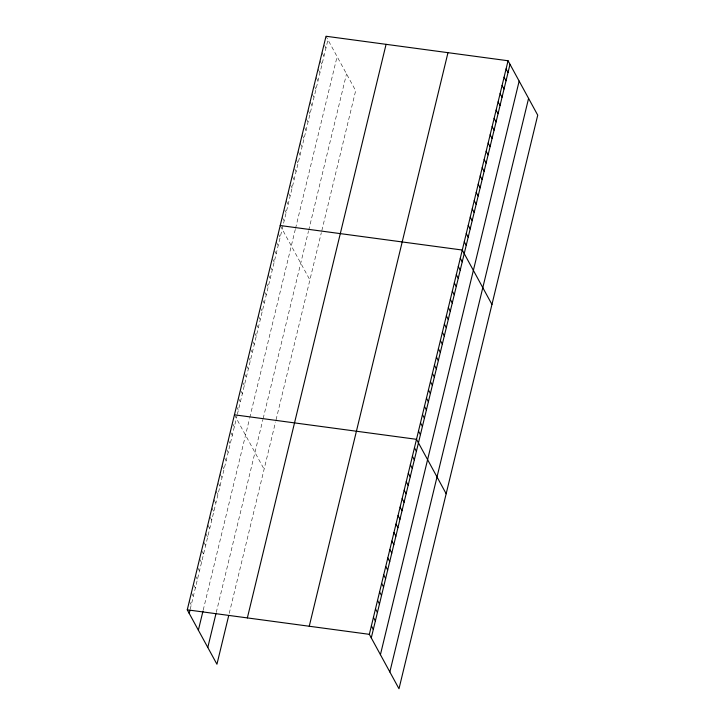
<?xml version="1.0" encoding="UTF-8"?>
<svg xmlns="http://www.w3.org/2000/svg" width="725" height="725" viewBox="0 0 725 725"><rect width="100%" height="100%" fill="white"/><g stroke="black" fill="none" stroke-linecap="round" stroke-linejoin="round"><path stroke-width="0.54" stroke-dasharray="3.62 2.72" d="M190.24 609.154L237.129 415.289M237.383 414.265L327.945 39.821M203.236 610.033L249.518 418.697M249.763 417.673L295.292 229.417M295.546 228.393L337.098 56.595M216.249 612.489L262.921 419.53M263.175 418.497L308.451 231.275M308.705 230.251L346.523 73.887M229.245 613.368L275.554 421.905M276.053 419.847L321.338 232.625M321.837 230.568L355.667 90.67L326.005 36.25M324.501 45.367L325.96 48.049M322.018 52.707L323.966 56.278M320.033 60.936L321.972 64.507M318.039 69.165L319.988 72.736M316.046 77.394L317.994 80.964M314.541 86.52L316 89.193M312.067 93.86L314.016 97.422M310.073 102.089L312.022 105.651M308.089 110.318L310.028 113.879M306.095 118.547L308.043 122.108M304.591 127.663L306.05 130.346M302.117 135.004L304.065 138.575M300.123 143.233L302.071 146.803M298.138 151.462L300.077 155.032M296.144 159.69L298.093 163.261M294.64 168.816L296.099 171.49M292.166 176.157L294.105 179.718M290.662 185.274L292.121 187.947M288.178 192.614L290.127 196.176M286.194 200.843L288.133 204.405M284.689 209.96L286.148 212.633M282.215 217.301L284.155 220.871M280.222 225.529L309.892 279.95M278.228 233.758L280.176 237.329M276.243 241.987L278.183 245.557M274.739 251.113L276.198 253.786M272.745 259.342L274.204 262.015M270.271 266.682L272.21 270.244M268.277 274.911L270.226 278.472M266.283 283.14L268.232 286.701M264.779 292.257L266.238 294.93M262.794 300.485L264.253 303.159M260.32 307.826L262.26 311.397M258.327 316.055L260.266 319.625M256.333 324.283L258.281 327.854M254.828 333.409L256.288 336.083M252.844 341.638L254.303 344.312M250.361 348.979L252.309 352.54M248.376 357.208L250.315 360.769M246.382 365.436L248.331 368.998M244.388 373.665L246.337 377.227M242.884 382.782L244.343 385.455M240.899 391.011L242.358 393.693M238.425 398.351L240.365 401.922M236.432 406.58L238.371 410.151M234.438 414.809L264.108 469.229M232.879 424.179L234.338 426.853M230.822 432.662L232.281 435.335M228.284 440.247L230.233 443.818M226.726 449.618L228.185 452.291M224.668 458.1L226.127 460.774M222.131 465.686L224.079 469.247M220.083 474.168L222.031 477.73M218.524 483.539L219.974 486.212M215.987 491.124L217.926 494.686M213.929 499.597L215.878 503.168M211.881 508.08L213.83 511.642M210.313 517.451L211.773 520.124M207.776 525.036L209.724 528.607M205.728 533.518L207.676 537.08M203.68 541.992L205.619 545.562M202.112 551.362L203.571 554.045M199.574 558.957L201.523 562.518M197.526 567.43L199.475 571.001M195.478 575.913L197.417 579.474M193.91 585.283L195.369 587.957M191.373 592.869L193.321 596.439M189.325 601.351L191.264 604.913"/><path stroke-width="1.09" d="M228.738 615.489L216.938 664.245L187.267 609.825L326.005 36.25L508.062 60.755L537.732 115.175L398.995 688.75L369.333 634.33L508.062 60.755M189.216 613.395L189.986 610.214M198.369 630.17L202.982 611.093M207.794 647.461L215.996 613.549M247.352 617.918L386.081 44.334M309.249 626.246L447.978 52.671M371.272 637.9L510.001 64.326M380.426 654.684L519.154 81.1M389.851 671.966L528.579 98.392M280.222 225.529L462.278 250.034L491.949 304.455M234.438 414.809L416.494 439.314L446.165 493.734M187.267 609.825L369.333 634.33M506.068 68.984L508.017 72.554M504.074 77.213L506.023 80.783M502.09 85.441L504.029 89.012M500.096 93.67L502.044 97.241M498.102 101.899L500.051 105.469M496.118 110.137L498.057 113.698M494.124 118.365L496.072 121.927M492.139 126.594L494.078 130.156M490.145 134.823L492.085 138.384M488.152 143.052L490.1 146.613M486.167 151.28L488.106 154.851M484.173 159.509L486.122 163.08M482.179 167.738L484.128 171.308M480.195 175.967L482.134 179.537M478.201 184.195L480.149 187.766M476.207 192.433L478.156 195.995M474.222 200.662L476.162 204.223M472.229 208.891L474.177 212.452M470.244 217.119L472.183 220.681M468.25 225.348L470.19 228.91M466.257 233.577L468.205 237.148M464.272 241.806L466.211 245.376M460.284 258.263L462.233 261.834M458.3 266.492L460.239 270.062M456.306 274.721L458.254 278.291M454.312 282.958L456.261 286.52M452.327 291.187L454.267 294.749M450.334 299.416L452.282 302.978M448.349 307.645L450.288 311.206M446.355 315.873L448.295 319.435M444.362 324.102L446.31 327.673M442.377 332.331L444.316 335.902M440.383 340.56L442.332 344.13M438.389 348.788L440.338 352.359M436.405 357.017L438.344 360.588M434.411 365.246L436.359 368.817M432.417 373.484L434.366 377.045M430.433 381.712L432.372 385.274M428.439 389.941L430.387 393.503M426.445 398.17L428.393 401.732M424.46 406.399L426.4 409.96M422.467 414.627L424.415 418.198M420.482 422.856L422.421 426.427M418.488 431.085L420.428 434.656M414.446 447.796L416.395 451.358M412.398 456.27L414.337 459.84M410.341 464.752L412.289 468.323M408.293 473.235L410.241 476.796M406.245 481.708L408.184 485.279M404.197 490.191L406.136 493.752M402.139 498.673L404.088 502.235M400.091 507.147L402.04 510.717M398.043 515.629L399.983 519.191M395.986 524.103L397.934 527.673M393.938 532.585L395.886 536.156M391.89 541.067L393.829 544.629M389.833 549.541L391.781 553.112M387.784 558.023L389.733 561.585M385.736 566.497L387.676 570.067M383.688 574.979L385.627 578.55M381.631 583.462L383.579 587.023M379.583 591.935L381.531 595.506M377.535 600.418L379.474 603.979M375.478 608.891L377.426 612.462M373.429 617.374L375.378 620.944M371.381 625.856L373.321 629.418"/></g></svg>
